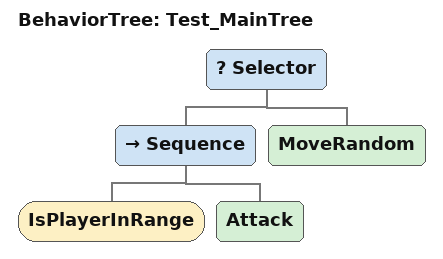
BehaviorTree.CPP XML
<root main_tree_to_execute="Test_MainTree">
    <BehaviorTree ID="Test_MainTree">
        <Selector>
            <Sequence>
                <IsPlayerInRange/>
                <Attack/>
            </Sequence>
            <MoveRandom/>
        </Selector>
    </BehaviorTree>
</root>
